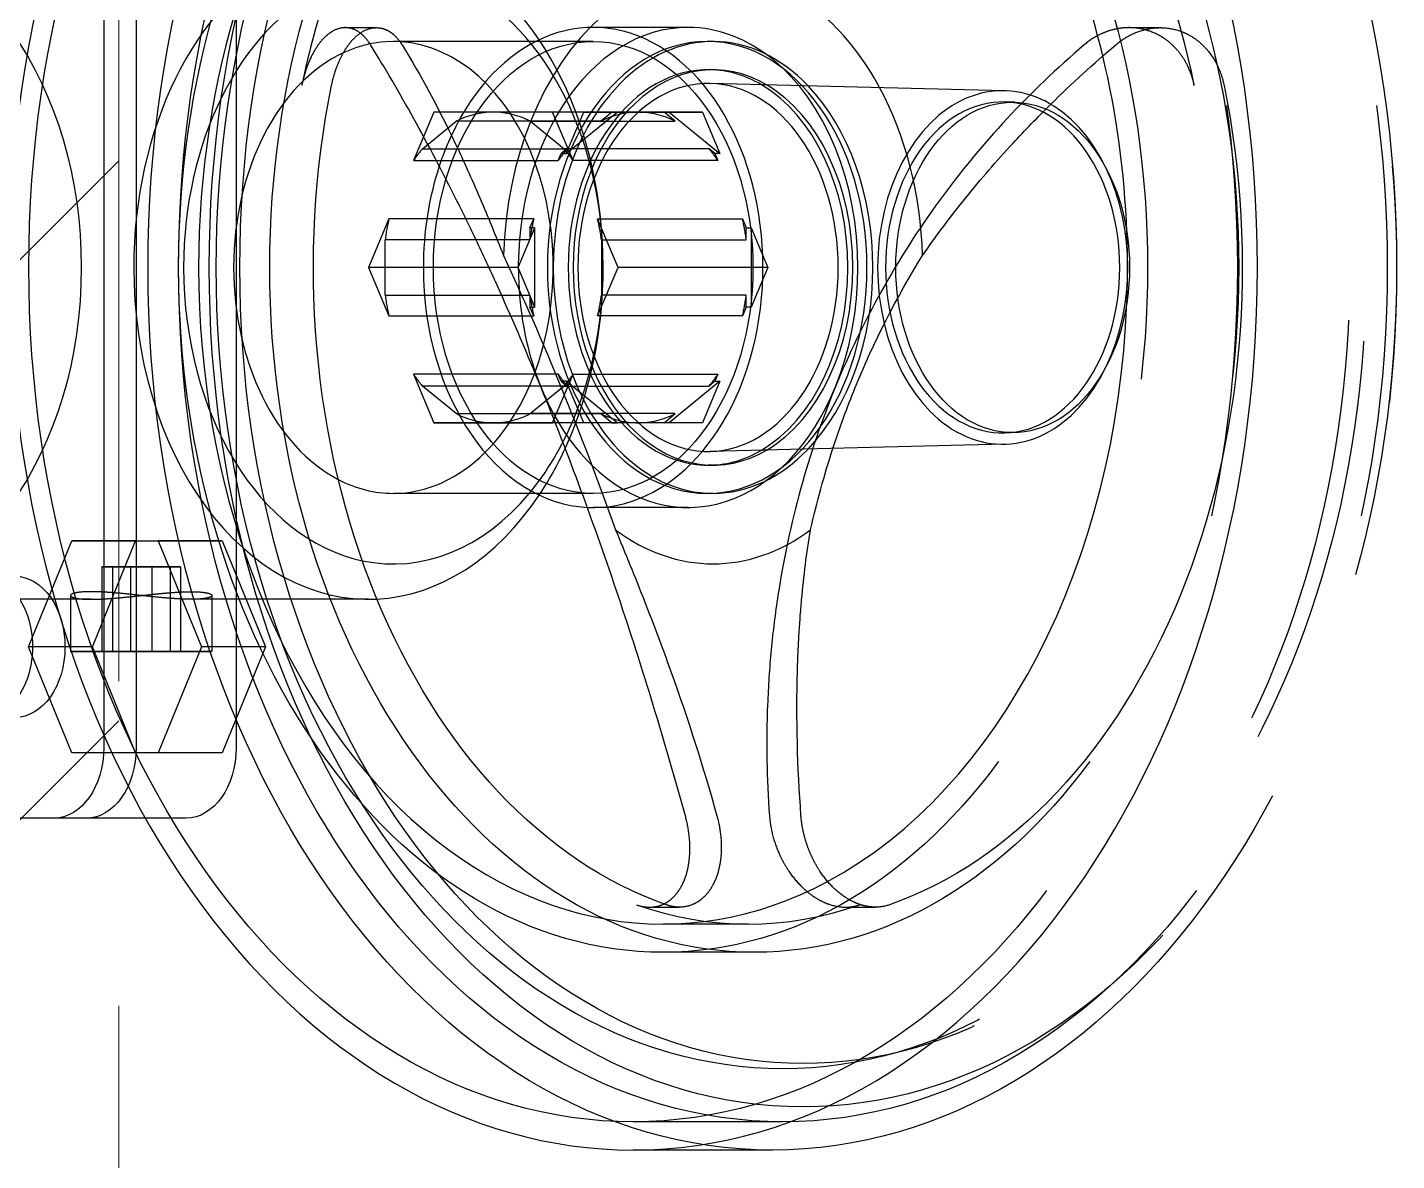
# Model space of a CAD drawing. Header units: millimetres. Extents: x -46397 to 283259, y -8690 to 23983.
# Drawn here: x 273533.7 to 273639.1, y 6212.2 to 6299.4 of the extents above; entities that cross this region are included whole.
import ezdxf

# ---------------------------------------------------------------- set-up
doc = ezdxf.new("R2010")
doc.units = ezdxf.units.MM
doc.linetypes.add('CENTER', pattern=[2, 1.25, -0.25, 0.25, -0.25])
doc.linetypes.add('PHANTOM', pattern=[63.50000000000001, 31.75, -6.35, 6.35, -6.35, 6.35, -6.35])
doc.layers.add('DUONGTAM', color=1, linetype='CENTER', lineweight=0)

# ---------------------------------------------------------------- blocks, each defined once
blk = doc.blocks.new('BO-3')
at = {"color": 251, "linetype": 'PHANTOM', "ltscale": 5, "extrusion": (0, 1, 0)}
for p, q in [((654.8417985232081, 4046.470771806617), (654.8421404896944, 3972.557728327894)), ((657.339730087202, 4046.470794920508), (657.3400720536883, 3972.557751441778)), ((665.0256733610295, 4046.470866040156), (665.0260153274867, 3972.557822561426)), ((699.8089387064392, 4027.993204393602), (692.5029205642641, 4027.993136789471)), ((673.4284408274398, 4027.971762145335), (675.8247862140415, 4027.971784319223)), ((733.7396102064813, 4027.971762145204), (736.1359582927544, 4027.971784319114)), ((677.6262514429109, 4026.906042610699), (677.1310440744564, 4026.906038028446)), ((677.6263484486553, 4026.906042611601), (677.6262514429109, 4026.906042610699)), ((692.5029306220822, 4026.90618026775), (677.6263484486553, 4026.906042611601)), ((701.7260625506751, 4026.906265611335), (701.2742937305884, 4026.906261431021)), ((701.7260826663405, 4024.732352567891), (701.3417855026491, 4024.732349011905)), ((724.1832655641483, 4023.119025602504), (701.516635884007, 4023.678431043878)), ((724.9408996125567, 4022.230497429835), (724.1725392844237, 4022.249460326155)), ((680.2538169707404, 4021.471326539748), (678.6775011247955, 4017.734829852689)), ((679.3572982898331, 4018.643846964198), (681.9566263061715, 4020.76619741962)), ((691.7827318814525, 4021.47143321922), (680.2538169707404, 4021.47132653974)), ((689.3803689404158, 4021.471326539748), (680.2538169707404, 4021.471326539748)), ((693.1012440532213, 4020.766300543113), (681.9566263061715, 4020.76619741962)), ((695.9617107026279, 4021.471429663241), (684.8170376374619, 4021.471326539486)), ((687.6775661296851, 4020.76619741962), (698.8221838767058, 4020.766300543113)), ((687.6775661296851, 4020.76619741962), (690.276913784619, 4018.643846964198)), ((700.9092838511569, 4021.47143321922), (689.3803689404158, 4021.47132653974)), ((690.9567193609546, 4017.734829852681), (689.3803689404158, 4021.471326539748)), ((690.4342062559444, 4018.274890124685), (691.7827318814525, 4021.47143321922)), ((690.4342062559444, 4018.274890124692), (694.3491412281, 4021.47143321922)), ((691.7827318814525, 4021.47143321922), (694.3491412281, 4021.47143321922)), ((693.9648440644087, 4021.471429663241), (693.1012440532213, 4020.766300543113)), ((694.3491412281, 4021.47143321922), (693.9648440644087, 4021.471429663241)), ((693.9648440644087, 4021.471429663241), (697.958577340818, 4021.471429663241)), ((697.958577340818, 4021.471429663241), (698.3428745045094, 4021.47143321922)), ((698.8221838767058, 4020.766300543113), (697.958577340818, 4021.471429663241)), ((698.3428745045094, 4021.47143321922), (700.9092838511569, 4021.47143321922)), ((698.3428745045094, 4021.47143321922), (702.2578390549461, 4018.274890124692)), ((700.9092838511569, 4021.47143321922), (702.2578390549461, 4018.274890124692)), ((679.3572982898331, 4018.643846964198), (690.5019160368538, 4018.643950087691)), ((690.5019160368538, 4018.643950087691), (690.0499090922531, 4018.274886568706)), ((701.4215315316396, 4018.643950087691), (690.276913784619, 4018.643846964198)), ((701.8735418912547, 4018.274886568706), (701.4215315316105, 4018.643950087691)), ((678.6775011247955, 4017.734829852689), (689.8221188718453, 4017.734932976182)), ((689.8221188718453, 4017.734932976189), (690.0499090922531, 4018.274886568706)), ((690.0499090922531, 4018.274886568706), (690.4342062559444, 4018.274890124685)), ((702.1013371079753, 4017.734932976182), (690.9567193609546, 4017.734829852689)), ((702.2578390549461, 4018.274890124692), (701.8735418912547, 4018.274886568714)), ((701.8735418912547, 4018.274886568706), (702.1013371079753, 4017.734932976196)), ((676.7860350271512, 4013.251301487599), (675.2097191812063, 4009.514804800539)), ((687.9306527741719, 4013.251404611092), (676.7860350271512, 4013.251301487591)), ((687.6414742456982, 4012.565936266339), (687.9306527741719, 4013.251404611085)), ((692.8482269456435, 4013.251301487591), (703.9928446926642, 4013.251404611092)), ((694.4245773661532, 4009.514804800539), (692.8482269456144, 4013.251301487599)), ((703.9928446926642, 4013.251404611077), (704.2820295639685, 4012.565936266339)), ((686.7386340919475, 4009.514911480019), (688.0257714093605, 4012.565939822318)), ((688.0257714093605, 4012.565939822325), (687.6414742456691, 4012.565936266339)), ((687.6414742456691, 4012.565936266339), (687.6414785422967, 4011.637258379455)), ((688.025799641182, 4006.46388313772), (688.0257714093605, 4012.565939822318)), ((704.2820295639685, 4012.565936266339), (704.6663267276599, 4012.565939822325)), ((704.282033860567, 4011.637258379455), (704.2820295639685, 4012.565936266339)), ((704.6663267276599, 4012.565939822325), (705.9534922768944, 4009.514911480019)), ((704.6663267276599, 4012.565939822325), (704.6663549594523, 4006.463883137712)), ((687.6414785422967, 4011.637258379462), (676.496860795276, 4011.637155255961)), ((676.4968804338132, 4007.392454345125), (676.496860795276, 4011.637155255969)), ((693.1374161135464, 4011.637155255961), (704.282033860567, 4011.637258379462)), ((693.1374161135464, 4011.637155255961), (693.1374357521127, 4007.392454345118)), ((686.7386340919475, 4009.514911480019), (675.2097191812354, 4009.514804800539)), ((675.2097191812063, 4009.514804800539), (676.786069601716, 4005.778308113495)), ((688.025799641182, 4006.46388313772), (686.7386340919184, 4009.514911480019)), ((692.8482615202374, 4005.778308113495), (694.4245773661532, 4009.514804800539)), ((705.9534922768944, 4009.514911480019), (694.4245773661532, 4009.514804800539)), ((705.9534922768944, 4009.514911480019), (704.6663549594523, 4006.463883137712)), ((676.4968804338132, 4007.392454345118), (687.641498180863, 4007.392557468611)), ((687.641498180863, 4007.392557468611), (687.6415024774906, 4006.463879581734)), ((704.2820534991333, 4007.392557468611), (693.1374357521127, 4007.392454345118)), ((704.2820577957609, 4006.463879581726), (704.2820534991333, 4007.392557468611)), ((687.6415024774906, 4006.463879581734), (688.025799641182, 4006.46388313772)), ((687.9306873487658, 4005.778411236974), (687.6415024774906, 4006.463879581734)), ((704.2820577957609, 4006.463879581726), (703.9928792672581, 4005.778411236974)), ((704.6663549594523, 4006.46388313772), (704.2820577957609, 4006.463879581734)), ((676.786069601716, 4005.778308113488), (687.9306873487658, 4005.778411236988)), ((703.9928792672581, 4005.778411236981), (692.8482615202374, 4005.77830811348)), ((689.8221949334547, 4001.294882871876), (678.6775771864341, 4001.294779748383)), ((678.6775771864341, 4001.294779748376), (680.2539276069729, 3997.558283061338)), ((689.3804795766482, 3997.558283061338), (690.956795422564, 4001.294779748376)), ((690.0499901502044, 4000.754929279374), (689.8221949334547, 4001.294882871891)), ((690.4342873138958, 4000.754932835345), (690.0499901502044, 4000.754929279366)), ((690.0499901502044, 4000.754929279374), (690.5020005098195, 4000.385865760381)), ((691.7828425176849, 3997.558389740811), (690.4342873138958, 4000.754932835345)), ((694.3492518643325, 3997.558389740811), (690.4342873138958, 4000.754932835345)), ((690.956795422564, 4001.29477974839), (702.1014131695847, 4001.294882871884)), ((702.2579201128683, 4000.754932835353), (698.3429851407127, 3997.558389740811)), ((702.2579201128683, 4000.754932835353), (700.9093944873603, 3997.558389740811)), ((701.4216160045762, 4000.385865760381), (701.8736229491769, 4000.754929279374)), ((702.1014131696138, 4001.294882871891), (701.8736229491769, 4000.754929279374)), ((701.8736229491769, 4000.754929279374), (702.2579201128683, 4000.754932835353)), ((690.5020005098195, 4000.385865760381), (679.3573827627697, 4000.385762636881)), ((681.9567304176744, 3998.263412181459), (679.3573827627697, 4000.385762636881)), ((690.2769982575555, 4000.385762636888), (687.6776702412171, 3998.263412181466)), ((690.2769982575555, 4000.385762636881), (701.4216160045762, 4000.385865760381)), ((691.7828425176849, 3997.558389740811), (680.2539276069729, 3997.558283061331)), ((680.2539276069729, 3997.558283061338), (689.3804795766482, 3997.558283061338)), ((681.9567304176744, 3998.263412181459), (693.1013481647242, 3998.26351530496)), ((695.9618766569183, 3997.558386185079), (684.8172035918105, 3997.558283061331)), ((698.8222879882378, 3998.26351530496), (687.6776702412171, 3998.263412181459)), ((700.9093944873603, 3997.558389740811), (689.3804795766482, 3997.558283061331)), ((691.1304715079023, 3997.558341479333), (691.1302870839136, 3997.558341477623)), ((694.3492518643325, 3997.558389740811), (691.7828425176849, 3997.558389740811)), ((693.1013481647242, 3998.26351530496), (693.9649547006411, 3997.558386184832)), ((693.9649547006411, 3997.558386184832), (694.3492518643325, 3997.558389740811)), ((697.9586879770213, 3997.558386184824), (693.9649547006411, 3997.558386184824)), ((697.9586879770213, 3997.558386184832), (698.8222879882087, 3998.26351530496)), ((698.3429851407127, 3997.558389740811), (697.9586879770213, 3997.558386184832)), ((700.9093944873603, 3997.558389740811), (698.3429851407127, 3997.558389740811)), ((724.9411349276488, 3996.799854720459), (724.1727749505662, 3996.780877604546)), ((724.1835173228465, 3995.911312526852), (701.5168979992159, 3995.351487607371)), ((701.7263642858015, 3994.297569959654), (701.3420671221102, 3994.297566403668)), ((692.5032524729031, 3992.123571572618), (677.1313659252482, 3992.123429333315)), ((701.7263844014669, 3992.12365691621), (701.2746155813802, 3992.123652735896)), ((693.604652216367, 3991.036625242294), (692.5032625307213, 3991.036615050903)), ((693.6047380857053, 3991.036625243087), (693.604652216367, 3991.036625242294)), ((699.8092806729255, 3991.036682655027), (693.6047380857053, 3991.036625243087)), ((649.0467081526585, 3980.307822561477), (652.3747814994422, 3988.459996474568)), ((657.2937851946626, 3988.460041991148), (652.3747814994422, 3988.459996474576)), ((652.3747814994131, 3988.459996474568), (659.0310036267329, 3988.459996474568)), ((653.9657118479081, 3980.307868078056), (657.2937851946626, 3988.460041991148)), ((657.2937851946626, 3988.460041991148), (663.9500073219824, 3988.460041991148)), ((663.9500073219824, 3988.460041991148), (659.0310036267329, 3988.459996474576)), ((659.0310036267329, 3988.459996474568), (662.359152407269, 3980.307822561477)), ((663.9500073219824, 3988.460041991148), (667.2781561025186, 3980.307868078056)), ((654.6934486735554, 3986.471058062834), (655.5055641374784, 3986.47107584275)), ((656.9121893826523, 3986.471058062834), (654.6934486735554, 3986.471058062834)), ((654.6934486735554, 3986.471058062834), (654.693478847068, 3979.949318932358)), ((655.5055641374784, 3986.471075842757), (658.5364203104691, 3986.471093622666)), ((655.5055641374784, 3986.471075842757), (655.505594310991, 3979.949336712281)), ((659.9430455556721, 3986.471075842757), (656.9121893826523, 3986.471058062842)), ((656.9121893826523, 3986.471058062834), (656.9122195561649, 3979.949318932358)), ((658.5364203104691, 3986.471093622658), (658.5364504839818, 3979.949354492182)), ((658.5364203104691, 3986.471093622658), (660.755161019566, 3986.471093622658)), ((660.755161019566, 3986.471093622658), (659.9430455556721, 3986.47107584275)), ((659.9430455556721, 3986.471075842757), (659.9430757291848, 3979.949336712281)), ((660.755161019566, 3986.471093622658), (660.7551911930786, 3979.949354492182)), ((653.8815082665533, 3983.971040283872), (635.050901934912, 3983.970866040301)), ((652.2895324591664, 3984.26178948201), (652.2895524112973, 3979.949311567678)), ((675.2099555406021, 3983.97123764049), (661.5674077610602, 3983.97111140312)), ((663.1590976767184, 3984.261845019548), (663.1591176288784, 3979.949361856863)), ((653.9657118479081, 3980.307868078056), (649.0467081526585, 3980.307822561477)), ((652.3748569331947, 3972.155648648379), (649.0467081526585, 3980.307822561477)), ((657.2938606284442, 3972.155694164965), (653.9657118479081, 3980.307868078056)), ((654.693478847068, 3979.949318932358), (655.505594310991, 3979.949336712274)), ((656.912219556194, 3979.949318932358), (654.6934788470971, 3979.949318932358)), ((655.505594310991, 3979.949336712274), (658.5364504839818, 3979.94935449219)), ((659.9430757291848, 3979.949336712274), (656.912219556194, 3979.949318932358)), ((660.7551911930786, 3979.94935449219), (658.5364504839818, 3979.94935449219)), ((662.359152407269, 3980.307822561477), (659.0310790605145, 3972.155648648379)), ((660.7551911930786, 3979.94935449219), (659.9430757291848, 3979.949336712274)), ((667.2781561025186, 3980.307868078056), (662.359152407269, 3980.307822561477)), ((667.2781561025186, 3980.307868078056), (663.950082755764, 3972.155694164958)), ((657.2938606284442, 3972.155694164965), (652.3748569331947, 3972.155648648386)), ((659.0310790605145, 3972.155648648379), (652.3748569331947, 3972.155648648379)), ((663.950082755764, 3972.155694164965), (657.2938606284442, 3972.155694164965)), ((663.950082755764, 3972.155694164965), (659.0310790605145, 3972.155648648386)), ((650.999193997297, 3967.122945719155), (598.7347797342227, 3967.122945719155)), ((653.4971255612909, 3967.122968833046), (601.2327112982166, 3967.122968833046)), ((661.1830688351183, 3967.123039952701), (608.918654572044, 3967.123039952701)), ((650.9992191419005, 3967.122945719271), (641.7760872133076, 3967.122860375686)), ((661.1830939796928, 3967.12303995281), (653.4971507058945, 3967.122968833155)), ((696.8399419100606, 3960.273977271852), (699.1376041084877, 3960.273998532608)), ((711.9343468139705, 3960.27397727135), (714.2321144953312, 3960.273998533081)), ((704.4214402003563, 3958.971507938742), (697.8837195286178, 3958.971447443841)), ((704.8993698229315, 3956.797599317495), (697.8837396443123, 3956.79753440039)), ((707.1069922669267, 3943.754141483299), (695.5780773562146, 3943.75403480382)), ((706.2907196169253, 3941.580220886524), (695.57809747188, 3941.580121760377))]:
    blk.add_line(p, q, dxfattribs=at)
at = {"color": 251, "linetype": 'PHANTOM', "ltscale": 5}
for centre, major_axis, ratio, start_param, end_param in [((695.5774688570236, 4009.514904368054), (-0.0006286148537314563, 67.93478260766828), 0.7071067811714504, 1.545626100413426e-15, 1.570789783786929), ((706.290091002069, 4009.515003494202), (0.0006286148552983904, -67.93478260767084), 0.707106781171449, -1.570802869802909, 4.712382437376677), ((695.5774688570236, 4009.514904368054), (0.0006286148563038956, -67.93478260767192), 0.7071067811714659, -5.329070518200751e-14, 3.14159265358974), ((695.5774688570236, 4009.514904368054), (0.0006084991799288422, -65.76086956422536), 0.7071067811714493, -1.570802869802909, 4.712382437376677), ((707.1063837677357, 4009.515011047533), (0.0006084991799288422, -65.76086956422536), 0.7071067811714493, -1.570802869802909, 4.712382437376677), ((708.6435724225012, 4009.515025271463), (0.0005978171597160731, -64.60645726415213), 0.7071067811714491, -1.570802869802909, 4.712382437376677), ((707.1063837677357, 4009.515011047533), (0.0005707182604582499, -61.67786304708815), 0.7071067811714489, -1.570802869802909, 4.712382437376677), ((708.6435724225012, 4009.515025271463), (0.0005670194641337552, -61.27813192063342), 0.7071067811714491, -1.570802869802909, 4.712382437376677), ((697.8832518391719, 4009.514925703948), (0.0004878051277115513, -52.71739130355257), 0.7071067811714492, -1.570802869802909, 4.712382437376677), ((704.8988820178201, 4009.514990621054), (0.0004878051277115513, -52.71739130355257), 0.7071067811714492, -1.570802869802909, 4.712382437376677), ((697.8832518391719, 4009.514925703956), (-0.0004676894486577154, 50.54347826010584), 0.7071067811714644, -0.1238477329692742, 1.570789783786973), ((704.4209725109977, 4009.514986198843), (0.000467689525052606, -50.54347826013867), 0.7071067811727412, -2.337260033279335, -1.851543243023027), ((704.4209725107648, 4009.514986198836), (-0.0004676893433259721, 50.54347826013663), 0.7071067811734508, -1.290062482080161, -0.938173061928363), ((675.20971918141, 4009.514715900976), (-0.0002363591781193719, 25.54347826048386), 0.7071067811712475, -2.060245354674338, 1.570789783787129), ((697.8832518398413, 4009.514925703977), (-0.000467689990269804, 50.54347826005079), 0.7071067811603009, -1.242929291182026, -1.056745617943627), ((677.1312049998669, 4009.514733680884), (-0.0002112145951036481, 22.82608695617764), 0.707106781171535, -2.106550859799407, 1.570789783786731), ((692.5030915475218, 4009.514875920187), (0.0001709832345084261, -18.47826086928509), 0.7071067811714247, -0.03459937701935356, 4.129680362891531), ((701.7262234760856, 4009.51496126378), (0.0002110804475847772, -22.81158959875256), 0.7071067811717408, -2.578136856220655, -1.610666434582089), ((699.8091096896969, 4009.514943524311), (-0.0001709832407112574, 18.47826086928682), 0.7071067811714961, -6.543007913251131e-06, 1.661778149248852), ((701.7262234760856, 4009.514961263772), (-0.0001609253985561665, 17.39130434756359), 0.7071067811715184, -0.6372841854163083, 3.141586110581961), ((699.8091096896969, 4009.514943524311), (-0.0001709832420644375, 18.47826086928623), 0.7071067811714112, -2.094401645401264, -6.543008106429937e-06), ((701.7262234758527, 4009.514961263707), (-0.0002110801748012036, 22.81158959885275), 0.7071067811764581, -0.9187853840559201, -0.5634688833778393), ((677.1312049998669, 4009.514733680884), (-0.0001609254027319373, 17.39130434756434), 0.7071067811711674, -1.921606238450096, 0.1470659226669393), ((677.1312049998669, 4009.514733680891), (-0.0001609253967780333, 17.39130434755853), 0.7071067811711832, 0.3189526560318799, 1.570789783787343), ((677.1312050002161, 4009.51473368092), (-0.0001609261088924008, 17.3913043475233), 0.7071067811771111, 0.1470659226378302, 0.3189526560031577), ((692.5030915474927, 4009.514875920195), (0.0001609254029563881, -17.39130434756374), 0.7071067811714492, -1.570802869802909, 4.712382437376677), ((701.2744546559989, 4009.514957083466), (-0.000160925401052948, 17.39130434756227), 0.7071067811714598, 2.069428819559674e-13, 3.141586110582275), ((701.2744546559989, 4009.514957083458), (0.0001609254023391678, -17.39130434756408), 0.7071067811715086, -7.283063041541027e-13, 3.141592653589065), ((701.7262234760856, 4009.514961263772), (-0.000140809728935487, 15.21739130411814), 0.7071067811714284, -0.3931291050656851, 1.570789783786824), ((697.8832518391137, 4009.514925703934), (-0.000467689429365592, 50.54347826017788), 0.7071067811718525, -1.51741165535448, -1.242929291174159), ((701.3419263123942, 4009.514957707794), (-0.0001408097233645544, 15.21739130411819), 0.707106781171403, -0.01785809203120348, 1.570789783787081), ((701.3419263124815, 4009.514957707837), (-0.0001408098766768618, 15.21739130407482), 0.7071067811697849, -0.3914263356644936, -0.01785809203801703), ((724.015458970156, 4009.515167510766), (-0.0001258985280978564, 13.60592941819576), 0.7071067811713728, -0.9805815234962107, 1.57078978378705), ((701.3419263123942, 4009.514957707786), (-0.0001310775663597719, 14.16562986969363), 0.7071067811716554, -0.01745595141572132, 1.570789783786179), ((701.3419263123942, 4009.514957707794), (0.0001310775652347274, -14.16562986968965), 0.7071067811715631, 0.01745595141507299, 3.124136702173868), ((701.3419263123942, 4009.514957707794), (0.0001408097274544495, -15.21739130411753), 0.7071067811719065, 0.3914263356585007, 2.750166317933107), ((701.7262234760565, 4009.514961263772), (-0.0001408097308530643, 15.21739130411807), 0.7071067811718599, -2.748463548523778, -0.3931291050659107), ((701.7262234760856, 4009.514961263772), (-0.0001609253976670999, 17.39130434756452), 0.7071067811712756, -2.504308468172627, -0.6372841854164568), ((701.7262234760274, 4009.514961263772), (-0.0002110804369048758, 22.81158959877274), 0.7071067811728641, -1.530939305023429, -0.9187853840650816), ((724.015458970156, 4009.515167510766), (-0.0001178510530542021, 12.73623174165032), 0.7071067811718167, -0.01745595141580747, 1.570789783785767), ((724.7840532975388, 4009.515174622731), (0.0001176754752392663, -12.71725884498736), 0.7071067811714491, -1.570802869802909, 4.712382437376677), ((724.015458970156, 4009.515167510774), (0.0001178510386987963, -12.73623174165021), 0.7071067811712617, 0.01745595141450612, 3.124136702174627), ((684.8171482736361, 4009.514804800539), (-0.0001106360947324243, 11.95652173895051), 0.7071067811697467, -6.543000933056931e-06, 0.3451409388535571), ((684.8171482736361, 4009.514804800539), (-0.0001106361046439019, 11.95652173895043), 0.7071067811729849, -0.3451540248560079, -6.543001517533842e-06), ((695.9617660206568, 4009.51490792404), (-0.0001106360947324243, 11.95652173895051), 0.7071067811697467, -6.543000933056931e-06, 0.3451409388535571), ((695.9617660206568, 4009.51490792404), (-0.0001106361046439019, 11.95652173895043), 0.7071067811729849, -0.3451540248560079, -6.543001517533842e-06), ((692.5030915486859, 4009.514875920217), (0.0001709844076920319, -18.47826086923298), 0.7071067812292519, -2.15346418001795, -2.006517652061371), ((692.5036827545555, 4009.51428110254), (0.0001192812960377765, -18.47934187923233), 0.7071046530675179, -2.153502962765334, -2.153462200834943), ((684.8171482726466, 4009.514804800889), (0.0001106350643302889, -11.95652173846529), 0.7071067811233387, -2.439549127190377, -2.32883400177782), ((695.9617660197837, 4009.514907924193), (0.0001106350643329535, -11.95652173872549), 0.7071067811233387, -2.439549127189863, -2.328834001780685), ((684.8171482731123, 4009.514804800889), (-0.0001106350634767495, 11.95652173846528), 0.7071067812194848, -0.8127717376919916, -0.7020566122794346), ((695.9617660201329, 4009.514907924346), (-0.0001106350634758613, 11.95652173851461), 0.707106781219485, -0.812771737689399, -0.7020566122791272), ((692.5030915475218, 4009.514875920202), (0.0001709832602854178, -18.47826086923901), 0.707106781173375, -2.006517652018377, -1.570802869803195), ((724.015458970156, 4009.515167510766), (-0.0001258985297125648, 13.60592941818705), 0.7071067811714453, -2.16101113009762, -0.9805815234958983), ((684.817148273607, 4009.514804800569), (0.0001106362142442308, -11.95652173885395), 0.7071067811697818, -1.888633938212176, -1.749254163545924), ((695.9617660207441, 4009.514907924018), (0.000110636214245563, -11.95652173899953), 0.7071067811697818, -1.888633938211211, -1.749254163547435), ((684.8171482737234, 4009.514804800569), (-0.0001106362138090233, 11.95652173885382), 0.707106781173036, -1.392351576059837, -1.252971801393585), ((695.9617660207441, 4009.514907924055), (-0.0001106362138101335, 11.95652173888733), 0.707106781173036, -1.392351576059722, -1.252971801395304), ((697.8832518391428, 4009.514925703963), (-0.0004676894563562239, 50.54347826056658), 0.7071067811659545, -1.624180998234516, -1.517411655355917), ((695.5774688570236, 4009.514904368054), (0.000628614867879115, -67.93478260766851), 0.7071067811714112, -1.570802869803066, -6.705747068735946e-14), ((675.20971918141, 4009.514715900976), (0.0002363591881084649, -25.5434782604822), 0.70710678117121, -1.57080286980305, 0.03637033671081036), ((677.1312049998669, 4009.514733680884), (0.0002112145920925858, -22.82608695617962), 0.7071067811716366, -1.570802869802931, -0.1489508395613153), ((697.8832518391719, 4009.514925703948), (0.0004676894514602896, -50.54347826010861), 0.7071067811714115, -1.570802869802897, 0.3621576397685988), ((677.1312049998669, 4009.514733680877), (0.0001609254063766455, -17.39130434755806), 0.7071067811714111, -1.570802869803362, -0.3522211058092575), ((692.5030915474927, 4009.514875920187), (0.0001709832473974803, -18.47826086928601), 0.7071067811714111, -1.570802869803266, -0.03459937701994664), ((701.3419263123942, 4009.514957707786), (0.0001408097279549659, -15.21739130411853), 0.7071067811714111, -1.570802869803046, 0.0178580920373026), ((701.7262234760565, 4009.51496126378), (0.0001408097369902484, -15.21739130411853), 0.7071067811710732, -1.570802869803226, 0.3931291050658179), ((701.3419263123942, 4009.514957707794), (0.0001310775533847946, -14.16562986969185), 0.7071067811714111, -1.570802869802577, 0.01745595141553746), ((724.015458970156, 4009.515167510766), (0.0001258985375987884, -13.60592941819556), 0.7071067811714113, -1.570802869803238, 0.9805815234921851), ((724.015458970156, 4009.515167510774), (0.0001178510256601101, -12.73623174164868), 0.7071067811718155, -1.570802869802223, 0.01745595141523459), ((684.8171482735779, 4009.514804800496), (0.0001106362138088013, -11.95652173876076), 0.7071067811730359, -1.392351576060133, -1.252971801393903), ((699.8058124342933, 4009.514517003303), (-13.00874947754751, -1.678561302076506), 9.78275499566146e-06, -6.259435663125146e-07, 2.727229290323941e-05), ((699.8091096895805, 4009.514943524311), (0.0001709832973186832, -18.47826086927252), 0.7071067811668382, -1.479786613192891, -1.047204094206729), ((695.9617660204531, 4009.514907923938), (0.0001106362138063588, -11.95652173854375), 0.707106781173036, -1.392351576061343, -1.252971801391137), ((684.8171482738398, 4009.514804800496), (-0.0001106362142464512, 11.95652173876078), 0.7071067811697819, -1.888633938211857, -1.749254163545627), ((695.9617660210351, 4009.514907923938), (-0.0001106362142402339, 11.95652173854379), 0.7071067811697818, -1.888633938214623, -1.749254163544417), ((697.8832518391719, 4009.514925703948), (0.0004676894632975604, -50.5434782601003), 0.7071067811716892, 0.3621576397684056, 1.517411655355085), ((677.1312049998669, 4009.514733680884), (0.0001609254036253876, -17.39130434756408), 0.7071067811716754, 1.203525222454884e-15, 1.219964980049427), ((677.1847284599789, 4009.510193875572), (11.49496685489158, -5.972373044509763), 6.801360104109346e-06, 1.563463447064456e-06, 2.301470703711214e-05), ((684.8171482741018, 4009.514804799921), (0.0001106350634740849, -11.95652173809477), 0.7071067812194848, -0.812771737692195, -0.7020566122781426), ((695.9617660215008, 4009.514907924004), (0.0001106350634767494, -11.95652173888504), 0.7071067812194847, -0.8127717376889834, -0.702056612280422), ((684.8171482749167, 4009.514804799921), (-0.0001106350643285126, 11.95652173809486), 0.7071067811233388, -2.439549127191678, -2.328834001777625), ((695.961766021559, 4009.514907924004), (-0.0001106350643311771, 11.95652173888507), 0.7071067811233387, -2.439549127189391, -2.328834001780829), ((699.809109689726, 4009.514943524297), (0.0001709831717278121, -18.47826086926453), 0.7071067811735485, -1.047204094202471, -0.6039987458591842), ((699.8091096896969, 4009.514943524311), (0.0001709832364005237, -18.4782608692842), 0.7071067811714338, -0.6039528089382262, 1.047191008188871), ((684.8171482737525, 4009.514804800539), (0.0001106361046439019, -11.95652173895043), 0.7071067811729849, -0.3451540248560079, -6.543001517533842e-06), ((684.8171482737525, 4009.514804800539), (0.0001106360947324243, -11.95652173895051), 0.7071067811697467, -6.543000933056931e-06, 0.3451409388535571), ((677.1312049998087, 4009.514733680884), (-0.0002112146761357181, 22.82608695617805), 0.7071067811731172, -2.437045235139413, -2.106560656498363), ((675.2097191813518, 4009.514715900968), (-0.0002363592708327644, 25.54347826047626), 0.707106781174493, -2.326688912219816, -2.060256233102931), ((677.1184265697375, 4009.525507261136), (13.89174182727215, -11.66332646634545), 2.745072184792134e-06, 8.518940874505069e-07, 1.063954116633489e-05), ((675.0080252104963, 4009.535232700935), (16.14306050264962, -12.02961713202542), 3.127414381988662e-06, 8.998573780102425e-07, 1.175922376780322e-05), ((695.9617660207732, 4009.51490792404), (0.0001106361046439019, -11.95652173895043), 0.7071067811729849, -0.3451540248560079, -6.543001517533842e-06), ((695.9617660207732, 4009.51490792404), (0.0001106360947324243, -11.95652173895051), 0.7071067811697467, -6.543000933056931e-06, 0.3451409388535571), ((701.3419263124233, 4009.514957707765), (0.0001408096742931964, -15.21739130408899), 0.7071067811707759, 0.01785809203947121, 0.3914263356614781), ((701.7262234761147, 4009.514961263758), (0.0001609253315998641, -17.39130434754288), 0.7071067811708882, -6.543005630632592e-06, 0.6372841854201351), ((699.7990985678334, 4009.514267221912), (0.01610104948734481, -18.47743734419703), 0.7068090257452164, -0.6046082388786704, -0.6045622999251584), ((677.131204999896, 4009.514733680862), (0.0001609253425196577, -17.39130434754193), 0.707106781171718, -0.35222110580718, 2.59059440566034e-12), ((677.1312049998669, 4009.514733680899), (0.0002112146266766146, -22.82608695619185), 0.7071067811716105, -0.1489508395620556, 0.7045474184515992), ((675.2097191813809, 4009.51471590099), (0.0002363592414218463, -25.54347826049473), 0.707106781171917, 0.0363703367093864, 0.8149037413705881), ((701.2745351186895, 4009.57097971188), (-1.279893962728552e-12, -17.44732697635119), 1.152937380029167e-06, 6.571413783657553e-08, 6.587713063933292e-06), ((701.7262234760856, 4009.51496126378), (0.0002110804303772085, -22.81158959876027), 0.7071067811715821, -0.4837417538266386, 0.4837286678114744), ((648.0169870061509, 3980.307751441822), (5.028918842387127e-05, -5.434782608613668), 0.7071067811714491, 1.570789783786884, 7.85397509096647), ((704.4209725109395, 4009.514986198872), (0.000467689429246576, -50.54347826012257), 0.7071067811713883, -0.2428649308848492, 0.2428518448694713)]:
    blk.add_ellipse(centre, major_axis=major_axis, ratio=ratio, start_param=start_param, end_param=end_param, dxfattribs=at)
at = {"color": 251, "linetype": 'PHANTOM', "ltscale": 5, "extrusion": (0, 0, -1)}
for centre, major_axis, ratio, start_param, end_param in [((635.0506655757199, 4009.514344300787), (-0.0002363591791790245, 25.54347826048617), 0.7071067811713054, -4.298783551348606e-13, 1.570802869802016), ((706.7131845917611, 4009.515007409176), (0.0004676894591995051, -50.54347826010626), 0.7071067811713141, 0.2428649308853118, 1.851543243021925), ((706.7131845917611, 4009.515007409176), (0.0004676894558368616, -50.54347826010763), 0.707106781171547, -1.851530171507886, -0.2428518448691765), ((635.0506655757199, 4009.514344300795), (0.000236359199139082, -25.54347826048402), 0.7071067811716124, -1.570789783786509, -1.665334536937735e-14), ((645.5190554421861, 3980.307728327938), (5.028919294791656e-05, -5.434782608613876), 0.7071067811711972, -2.359016378233317, 0.7882331371481865), ((657.724335020117, 3979.949336712274), (-5.43478260882549, -2.514459225006276e-05), 4.626605544343317e-06, 0.1194315292485045, 0.7853981634747955), ((657.7243350200879, 3979.949336712274), (5.434782608788778, 2.514459456396192e-05), 4.626605399591163e-06, -2.356194490181695, 3.022157961635316), ((650.9991688526934, 3972.557728327887), (5.028919555676042e-05, -5.434782608616099), 0.7071067811723579, -1.570789783785622, -0.002909947531795076), ((653.4971004166873, 3972.557751441771), (5.028919765977153e-05, -5.434782608614279), 0.7071067811723581, -1.570789783785683, 6.543009213544337e-06), ((661.1830436905148, 3972.557822561426), (5.028919765977153e-05, -5.434782608614279), 0.7071067811723581, -1.570789783785683, 6.543009213544337e-06)]:
    blk.add_ellipse(centre, major_axis=major_axis, ratio=ratio, start_param=start_param, end_param=end_param, dxfattribs=at)
at = {"color": 251, "linetype": 'PHANTOM', "ltscale": 5, "extrusion": (0, 0, -0.9999999999999998)}
blk.add_ellipse((657.72433502067, 3979.949336712332), major_axis=(-5.434782609380801, -2.514465475341124e-05), ratio=4.626605895771309e-06, start_param=-0.1194346918553491, end_param=0.1194315292502512, dxfattribs=at)
at = {"color": 251, "linetype": 'PHANTOM', "ltscale": 5, "extrusion": (0, 0, -0.9999999999999997)}
blk.add_ellipse((650.9991698019148, 3972.557729160642), major_axis=(4.838879060455741e-05, -5.434783441381643), ratio=0.707106781172541, start_param=-0.002910194601137839, end_param=6.295492381009574e-06, dxfattribs=at)
at = {"color": 251, "linetype": 'PHANTOM', "ltscale": 5}
for points, knots in [([(674.585768112127, 4027.551730541953), (674.4037235995056, 4027.6911425787), (674.2121312277159, 4027.797758670593), (673.8919498771138, 4027.912869230317), (673.7644315649814, 4027.943421792068), (673.505508953589, 4027.975010446407), (673.3732747344184, 4027.975928140109), (672.9767701858655, 4027.932814408316), (672.71504799166, 4027.844707848741), (672.3263361460413, 4027.62338761301), (672.1965195895173, 4027.533780898495), (671.9438596877735, 4027.327311757621), (671.8208900827449, 4027.210655848223), (671.5815714875644, 4026.95085414789), (671.4652220589342, 4026.807710228906), (671.2393459198065, 4026.494076313003), (671.1293146860553, 4026.322475268982), (670.8188507003069, 4025.779738174413), (670.6349075906328, 4025.377920416908), (670.3946038799186, 4024.713273378122), (670.3209530458262, 4024.482154587542), (670.1894702139252, 4024.009954251382), (670.1311662073131, 4023.767621141913), (670.0804579326068, 4023.518921774619)], [0.001724468971801297, 0.001724468971801297, 0.001724468971801297, 0.001724468971801297, 0.002814450689133469, 0.002814450689133469, 0.003517998777399821, 0.003517998777399821, 0.004221546865666173, 0.004221546865666173, 0.005628643042198916, 0.005628643042198916, 0.006332191130465278, 0.006332191130465278, 0.007035739218731638, 0.007035739218731638, 0.007739287306997998, 0.007739287306997998, 0.008442835395264359, 0.008442835395264359, 0.009849931571797095, 0.009849931571797095, 0.01055347966006346, 0.01055347966006346, 0.01125702774832983, 0.01125702774832983, 0.01125702774832983, 0.01125702774832983]), ([(672.3726700134866, 4023.518942984938), (672.4737498674076, 4024.014690401589), (672.6059376826161, 4024.482007111528), (672.8490396119596, 4025.141877586062), (672.9383536183159, 4025.356336237997), (673.1284869858937, 4025.76187385216), (673.2292058476596, 4025.953195137412), (673.4415253976476, 4026.313622106751), (673.5531270314241, 4026.482726478858), (673.7872781593469, 4026.798366591651), (673.9098434364423, 4026.944587644732), (674.2836905222794, 4027.337587599515), (674.5442397985316, 4027.543973851582), (675.0871350560628, 4027.844362849955), (675.3587631025002, 4027.932415455176), (675.7654094643076, 4027.975820129523), (675.9016696697217, 4027.975219285294), (676.1695795374108, 4027.943571055857), (676.3007307550288, 4027.912807082404), (676.5575296230381, 4027.822382220937), (676.6831769717683, 4027.762719048256), (676.9288597002742, 4027.614198478183), (677.0495244799822, 4027.524670512958), (677.3953564857948, 4027.217019410575), (677.6062099968258, 4026.960186581044), (677.79706181027, 4026.650367765647)], [2.051666809341216e-07, 2.051666809341216e-07, 2.051666809341216e-07, 2.051666809341216e-07, 0.001403826877053449, 0.001403826877053449, 0.002105637732239709, 0.002105637732239709, 0.002807448587425969, 0.002807448587425969, 0.003509259442612228, 0.003509259442612228, 0.004211070297798492, 0.004211070297798492, 0.005614692008171047, 0.005614692008171047, 0.007018313718543603, 0.007018313718543603, 0.007720124573729901, 0.007720124573729901, 0.0084219354289162, 0.0084219354289162, 0.009123746284102495, 0.009123746284102495, 0.009825557139288793, 0.009825557139288793, 0.01122917884966141, 0.01122917884966141, 0.01122917884966141, 0.01122917884966141]), ([(734.9391493960866, 4027.819679540724), (734.6495187841065, 4027.894710580895), (734.3555517907371, 4027.941625670701), (733.8382752032194, 4027.975764671184), (733.6154258906608, 4027.97519553189), (733.1730732408178, 4027.943775145792), (732.9538680407859, 4027.913192181895), (732.5192895528162, 4027.823127744781), (732.3039164611255, 4027.763644758994), (731.8770598183619, 4027.615348351774), (731.6644959973346, 4027.525880304162), (731.0466226691788, 4027.218342399483), (730.6575309490145, 4026.961222698057), (730.2919780711818, 4026.650345325284)], [0.00608039790381114, 0.00608039790381114, 0.00608039790381114, 0.00608039790381114, 0.007038072936491614, 0.007038072936491614, 0.007741859715026335, 0.007741859715026335, 0.008445646493561056, 0.008445646493561056, 0.009149433272095777, 0.009149433272095777, 0.0098532200506305, 0.0098532200506305, 0.01126079360769996, 0.01126079360769996, 0.01126079360769996, 0.01126079360769996]), ([(732.7171209561056, 4026.650367765647), (733.0824570296681, 4026.960292451313), (733.4689561587584, 4027.216224813561), (734.2823248284112, 4027.624615104902), (734.7127935060125, 4027.776407717345), (735.357299103518, 4027.912407233442), (735.5731571447104, 4027.943135032536), (736.0069949732278, 4027.974993092666), (736.226348433207, 4027.976004294516), (736.8773695377458, 4027.932940551091), (737.2982158216473, 4027.84457836708), (737.9101957205858, 4027.622427583006), (738.1123041269311, 4027.532460642509), (738.5008231842658, 4027.325335731282), (738.6876040225616, 4027.208324033203), (739.0465146347706, 4026.947791994407), (739.2186450601439, 4026.804273306963), (739.5478910233942, 4026.489914889276), (739.7054946330027, 4026.318156193451), (740.1421545060584, 4025.775448252552), (740.3902289912512, 4025.373791788716), (740.6961632761231, 4024.709692379383), (740.7861370592436, 4024.479389382625), (740.9393005682505, 4024.008540063751), (741.0030081142322, 4023.766911032737), (741.0535694450955, 4023.518943689236)], [2.585160842542756e-07, 2.585160842542756e-07, 2.585160842542756e-07, 2.585160842542756e-07, 0.001403454014850613, 0.001403454014850613, 0.002806649513616971, 0.002806649513616971, 0.003508247263000142, 0.003508247263000142, 0.004209845012383313, 0.004209845012383313, 0.005613040511149652, 0.005613040511149652, 0.006314638260532811, 0.006314638260532811, 0.00701623600991597, 0.00701623600991597, 0.007717833759299129, 0.007717833759299129, 0.008419431508682289, 0.008419431508682289, 0.009822627007448594, 0.009822627007448594, 0.01052422475683175, 0.01052422475683175, 0.01122582250621491, 0.01122582250621491, 0.01122582250621491, 0.01122582250621491]), ([(675.3719189253461, 4026.650345325284), (675.1794312178972, 4026.961348047949), (674.9691912041162, 4027.217633359443), (674.6908863982535, 4027.467834735533), (674.6387313373561, 4027.511170620677), (674.585768112127, 4027.551730541953)], [2.583360680618871e-07, 2.583360680618871e-07, 2.583360680618871e-07, 2.583360680618871e-07, 0.001407354512600766, 0.001407354512600766, 0.001724468971801297, 0.001724468971801297, 0.001724468971801297, 0.001724468971801297]), ([(738.7613573642448, 4023.51892247891), (738.6599806150189, 4024.016103284277), (738.505121537426, 4024.484552770209), (738.195651225542, 4025.145756544847), (738.0784814398212, 4025.360589027474), (737.8229961497127, 4025.766282265762), (737.6847460449208, 4025.957609898771), (737.3878908464103, 4026.317943650571), (737.2292843945324, 4026.486948298221), (736.8914260386373, 4026.802309264673), (736.7125289837131, 4026.947997205538), (736.1595661623578, 4027.339749481307), (735.764112633391, 4027.545837401874), (735.2103188935143, 4027.742978017308), (735.0752126539883, 4027.784431306081), (734.9391493960866, 4027.819679540724)], [2.051511442940995e-07, 2.051511442940995e-07, 2.051511442940995e-07, 2.051511442940995e-07, 0.001407778708213763, 0.001407778708213763, 0.002111565486748495, 0.002111565486748495, 0.002815352265283227, 0.002815352265283227, 0.003519139043817959, 0.003519139043817959, 0.004222925822352691, 0.004222925822352691, 0.005630499379422152, 0.005630499379422152, 0.00608039790381114, 0.00608039790381114, 0.00608039790381114, 0.00608039790381114]), ([(688.4935748190619, 4000.275813089476), (687.4541031249391, 4002.821959487064), (686.3932019076892, 4005.295929074553), (684.7698818935896, 4008.897682656254), (684.2225176401262, 4010.081905426323), (683.1260367813229, 4012.395008726704), (682.5760836818954, 4013.525845115877), (680.9215885312587, 4016.842461425422), (679.8123818628083, 4018.952516691239), (677.5848501448636, 4022.972999215195), (676.4747316187713, 4024.86852894464), (675.3719189253461, 4026.650345325284)], [0.03241647060452169, 0.03241647060452169, 0.03241647060452169, 0.03241647060452169, 0.04048043844099137, 0.04048043844099137, 0.0445124223592262, 0.0445124223592262, 0.04854440627746104, 0.04854440627746104, 0.0566083741139307, 0.0566083741139307, 0.06467234195040036, 0.06467234195040036, 0.06467234195040036, 0.06467234195040036]), ([(677.79706181027, 4026.650367765647), (679.2491704330314, 4024.29309085428), (680.6037025609694, 4021.766323749394), (682.5312069431529, 4017.716843854276), (683.1566225813876, 4016.323585330287), (684.3893368413555, 4013.445174373544), (684.9964124673279, 4011.960107242983), (685.6088041818875, 4010.424071720354)], [2.602425076158402e-07, 2.602425076158402e-07, 2.602425076158402e-07, 2.602425076158402e-07, 0.01074435377238684, 0.01074435377238684, 0.01611640053732646, 0.01611640053732646, 0.02148844730226608, 0.02148844730226608, 0.02148844730226608, 0.02148844730226608]), ([(730.2919780711818, 4026.650345325284), (728.1859857905365, 4024.859344933935), (726.2052385317511, 4022.965376178505), (722.4909511394799, 4018.971908327167), (720.7574002672045, 4016.872423086777), (717.5415975078649, 4012.462836249801), (716.0592968740675, 4010.152776891508), (713.3582783586462, 4005.310668845592), (712.1647620741278, 4002.82338973122), (711.1247300519317, 4000.275813089476)], [2.58522515676251e-07, 2.58522515676251e-07, 2.58522515676251e-07, 2.58522515676251e-07, 0.008109401784092722, 0.008109401784092722, 0.01621854504566977, 0.01621854504566977, 0.02432768830724681, 0.02432768830724681, 0.03243683156882386, 0.03243683156882386, 0.03243683156882386, 0.03243683156882386]), ([(717.8436343580834, 4010.424071720354), (718.9027896956832, 4011.960107242983), (720.0203420459584, 4013.445174373544), (722.3457644313457, 4016.323585330287), (723.5538446491992, 4017.716843854276), (725.7496783738898, 4020.094718087432), (726.7210787957592, 4021.097694744309), (727.7135171692062, 4022.075787990139)], [1.232249327257819e-06, 1.232249327257819e-06, 1.232249327257819e-06, 1.232249327257819e-06, 0.005373279014266883, 0.005373279014266883, 0.01074532577920651, 0.01074532577920651, 0.01483675475374367, 0.01483675475374367, 0.01483675475374367, 0.01483675475374367]), ([(710.9514512816677, 3995.584504183684), (711.4694739630504, 3997.173970771135), (713.353870702209, 4002.313172219972), (715.8280290897237, 4007.176991557182), (717.8436343580834, 4010.424071720354)], [0.006309487299534567, 0.006309487299534567, 0.006309487299534567, 0.006309487299534567, 0.01121163039398826, 0.02242095294759181, 0.02242095294759181, 0.02242095294759181, 0.02242095294759181]), ([(699.5954388381506, 3967.315754194413), (698.8040203151759, 3970.177958593598), (697.9809331345023, 3973.01499636759), (696.2675773119845, 3978.63787013273), (695.3773216127593, 3981.423711618412), (693.5250858008512, 3986.942224926916), (692.5631223782548, 3989.674907950011), (690.5617734000261, 3995.083791793779), (689.5382153430546, 3997.717005839662), (688.4935748190619, 4000.275813089476)], [2.0517406381887e-07, 2.0517406381887e-07, 2.0517406381887e-07, 2.0517406381887e-07, 0.008104271531678284, 0.008104271531678284, 0.01620833788929275, 0.01620833788929275, 0.02431240424690722, 0.02431240424690722, 0.03241647060452169, 0.03241647060452169, 0.03241647060452169, 0.03241647060452169]), ([(711.1247300519317, 4000.275813089476), (710.0862481311196, 3997.732033448261), (709.2001263593847, 3995.126870051947), (707.7312448482553, 3989.794586846274), (707.1484713963, 3987.067470479738), (706.5079730527068, 3982.88346457986), (706.3348223525682, 3981.481335692017), (706.068753378524, 3978.671115280125), (705.9756219786359, 3977.26163785785), (705.8142081798869, 3973.020507254649), (705.8636261850479, 3970.17617361357), (706.0690071938443, 3967.315754194413)], [0.03243683156882386, 0.03243683156882386, 0.03243683156882386, 0.03243683156882386, 0.04053388866947725, 0.04053388866947725, 0.04863094577013063, 0.04863094577013063, 0.05267947432045733, 0.05267947432045733, 0.05672800287078403, 0.05672800287078403, 0.06482505997143742, 0.06482505997143742, 0.06482505997143742, 0.06482505997143742]), ([(694.2243235475908, 3989.320684566668), (694.9693635877047, 3987.531689773441), (695.7104290054122, 3985.714612921325), (697.1374000747746, 3982.076143236543), (697.8251822552411, 3980.251005184731), (699.7941913988325, 3974.751662266866), (700.9803358956124, 3971.05323695995), (702.0205817230744, 3967.315776634769)], [0.04402766584718107, 0.04402766584718107, 0.04402766584718107, 0.04402766584718107, 0.04943433135595236, 0.04943433135595236, 0.05484099686472366, 0.05484099686472366, 0.06565432788226624, 0.06565432788226624, 0.06565432788226624, 0.06565432788226624]), ([(708.4941500787681, 3967.315776634769), (708.2188905733929, 3971.054498182089), (708.1186065606598, 3974.758766573275), (708.2487079980783, 3979.354642870294), (708.287725591741, 3980.272137362092), (708.3938598954701, 3982.104220405639), (708.4611107769888, 3983.020018603496), (708.7077357856615, 3985.747984460602), (708.9315417020116, 3987.544454675601), (709.2283102664514, 3989.320684566668)], [-0.044215422039747, -0.044215422039747, -0.044215422039747, -0.044215422039747, -0.03340232872398638, -0.03340232872398638, -0.03069905539504622, -0.03069905539504622, -0.02799578206610607, -0.02799578206610607, -0.02258923540822575, -0.02258923540822575, -0.02258923540822575, -0.02258923540822575]), ([(653.8813420701481, 3984.555939966205), (654.13600953485, 3984.555942322699), (654.4113342112687, 3984.548152255531), (655.0015142394695, 3984.51856843205), (655.3202087924583, 3984.496417667589), (655.97834214865, 3984.441687944174), (656.316846849164, 3984.409336253379), (657.0128557811549, 3984.338468411723), (657.3715833675524, 3984.29979470035), (658.0783334568259, 3984.22374640765), (658.4301350856549, 3984.185976700548), (659.1309356311685, 3984.115220938034), (659.4723911666952, 3984.083059586785), (659.9629071233794, 3984.042928892737), (660.1232689754688, 3984.030851366766), (660.4376014858717, 3984.009683090208), (660.5924292859563, 3984.000555703653), (661.0389869907231, 3983.97862367838), (661.3134012343653, 3983.971156978532), (661.8165642879612, 3983.97106624243), (662.0469118586916, 3983.978693269932), (662.4419809557439, 3984.007744632789), (662.6091252046463, 3984.029030597489), (662.8138961440418, 3984.069435778601), (662.8744935204741, 3984.084373392263), (662.9775896772335, 3984.116036457828), (663.0204906088475, 3984.132824476412), (663.1237957591366, 3984.185308792603), (663.1590438175481, 3984.223348109885), (663.1591514124302, 3984.300154566725), (663.1244012258248, 3984.338073344112), (662.9871798929526, 3984.408744986056), (662.8828702344908, 3984.441790537767), (662.6113603709382, 3984.496417035221), (662.4448405902658, 3984.518198277965), (662.0497632481856, 3984.548052360788), (661.8199501283234, 3984.555910294865), (661.3177905716002, 3984.555969465491), (661.0433389669633, 3984.548411361855), (660.4460998356226, 3984.518533554528), (660.1313247752842, 3984.496595895256), (659.6404734283278, 3984.455830986382), (659.473467703705, 3984.440918210679), (659.1325270836824, 3984.408838149804), (658.9579907246516, 3984.391603540611), (658.4348101903452, 3984.338326189722), (658.0833758148365, 3984.300429641717), (657.3748285748588, 3984.22417965854), (657.0158127417963, 3984.185652270764), (656.3217783806322, 3984.115568477082), (655.983052850439, 3984.083583090996), (655.3223765522416, 3984.029467634446), (655.0056222422863, 3984.007868837911), (654.4155765903124, 3983.978801329529), (654.1377338782477, 3983.971090811396), (653.6300195300137, 3983.970990256053), (653.4047354698414, 3983.97849283856), (653.0096417114255, 3984.007365370828), (652.8387909226003, 3984.029098263727), (652.5669790009852, 3984.082747695287), (652.4641568024526, 3984.114628692176), (652.359730868804, 3984.167441687543), (652.3332874554326, 3984.185956984435), (652.2983587039344, 3984.223393826946), (652.2896557022759, 3984.24238717258), (652.2892898622667, 3984.299383106347), (652.323297533032, 3984.337515646072), (652.4620285576093, 3984.409042655589), (652.564654521324, 3984.441422767039), (652.8344428722048, 3984.495938108263), (653.0038286889612, 3984.518208690952), (653.4004790546605, 3984.548139098526), (653.6266746054753, 3984.555937609712), (653.8813420701481, 3984.555939966205)], [0, 0, 0, 0, 0.000979690561318095, 0.000979690561318095, 0.00195938112263619, 0.00195938112263619, 0.002939071683954284, 0.002939071683954284, 0.00391876224527238, 0.00391876224527238, 0.004898452806590474, 0.004898452806590474, 0.005878143367908569, 0.005878143367908569, 0.006367988648567617, 0.006367988648567617, 0.006857833929226663, 0.006857833929226663, 0.007837524490544766, 0.007837524490544766, 0.008817215051862868, 0.008817215051862868, 0.00979690561318097, 0.00979690561318097, 0.01028675089384003, 0.01028675089384003, 0.01077659617449908, 0.01077659617449908, 0.0117562867358172, 0.0117562867358172, 0.01273597729713532, 0.01273597729713532, 0.01371566785845343, 0.01371566785845343, 0.01469535841977155, 0.01469535841977155, 0.01567504898108966, 0.01567504898108966, 0.01665473954240778, 0.01665473954240778, 0.0176344301037259, 0.0176344301037259, 0.01812427538438497, 0.01812427538438497, 0.01861412066504405, 0.01861412066504405, 0.0195938112263622, 0.0195938112263622, 0.02057350178768035, 0.02057350178768035, 0.02155319234899851, 0.02155319234899851, 0.02253288291031666, 0.02253288291031666, 0.02351257347163482, 0.02351257347163482, 0.02449226403295297, 0.02449226403295297, 0.02547195459427112, 0.02547195459427112, 0.02645164515558928, 0.02645164515558928, 0.02694149043624836, 0.02694149043624836, 0.02743133571690743, 0.02743133571690743, 0.02841102627822556, 0.02841102627822556, 0.02939071683954369, 0.02939071683954369, 0.03037040740086181, 0.03037040740086181, 0.03135009796217994, 0.03135009796217994, 0.03135009796217994, 0.03135009796217994]), ([(697.9351135829347, 3960.519842606187), (698.04868790615, 3960.574207487891), (698.15897824493, 3960.637424242606), (698.4051812124089, 3960.80352198752), (698.5382711781713, 3960.912569657823), (698.9101867631252, 3961.275975475455), (699.1262518643052, 3961.569189334612), (699.4915259429836, 3962.253951196461), (699.6345414874377, 3962.63337793446), (699.7923719596583, 3963.255583977469), (699.8356049726135, 3963.473408343398), (699.9010574448621, 3963.919449913654), (699.923398941115, 3964.147255013795), (699.9479068690271, 3964.612162231413), (699.9500722378725, 3964.849264833556), (699.933926923346, 3965.332906169573), (699.9153876295313, 3965.5807949021), (699.8295837503683, 3966.32276719117), (699.7328956110287, 3966.818634947715), (699.5954388381506, 3967.315754194413)], [0.00297841160910014, 0.00297841160910014, 0.00297841160910014, 0.00297841160910014, 0.003519136605727682, 0.003519136605727682, 0.004222923310669273, 0.004222923310669273, 0.005630496720552454, 0.005630496720552454, 0.007038070130435636, 0.007038070130435636, 0.007741856835377243, 0.007741856835377243, 0.008445643540318853, 0.008445643540318853, 0.009149430245260461, 0.009149430245260461, 0.00985321695020207, 0.00985321695020207, 0.01126079036008527, 0.01126079036008527, 0.01126079036008527, 0.01126079036008527]), ([(702.0205817230744, 3967.315776634769), (702.1585207381286, 3966.820180706924), (702.2541264534811, 3966.32673353572), (702.3639062785369, 3965.343864142935), (702.3768364335992, 3964.851151811516), (702.332336279942, 3964.152580588652), (702.3070666757412, 3963.924972789395), (702.2354519009532, 3963.480414494272), (702.1887270178704, 3963.262151552775), (702.0181302961428, 3962.63436655694), (701.8659049437847, 3962.254818116748), (701.5804349099053, 3961.744205230247), (701.4747951723984, 3961.582897269884), (701.2484715542814, 3961.288005944723), (701.1278069653199, 3961.153989995339), (700.8718091712508, 3960.912452554348), (700.7364765307866, 3960.804929339556), (700.4508067489951, 3960.617212451569), (700.2997417215956, 3960.536944985197), (699.836405019043, 3960.344811357845), (699.5106293403369, 3960.277923035512), (698.9963019576971, 3960.27228397426), (698.8216948028712, 3960.286558862445), (698.4719354942208, 3960.346775783935), (698.2959400629916, 3960.392689342352), (698.1188113215612, 3960.45474968728)], [2.051683436019238e-07, 2.051683436019238e-07, 2.051683436019238e-07, 2.051683436019238e-07, 0.001403400578906931, 0.001403400578906931, 0.002806595989470261, 0.002806595989470261, 0.003508193694751936, 0.003508193694751936, 0.004209791400033611, 0.004209791400033611, 0.005612986810596962, 0.005612986810596962, 0.006314584515878623, 0.006314584515878623, 0.007016182221160284, 0.007016182221160284, 0.007717779926441946, 0.007717779926441946, 0.008419377631723606, 0.008419377631723606, 0.009822573042286939, 0.009822573042286939, 0.0105241707475686, 0.0105241707475686, 0.01122576845285027, 0.01122576845285027, 0.01122576845285027, 0.01122576845285027]), ([(706.0690071938443, 3967.315754194413), (706.1047152586689, 3966.818434395416), (706.186344993097, 3966.323842872251), (706.4370866384124, 3965.339868684325), (706.6087849336909, 3964.847248918977), (706.9207993934979, 3964.149382592088), (707.0342202258762, 3963.922105927104), (707.2800932202081, 3963.478357075979), (707.4134456855245, 3963.260590640861), (707.8367512288096, 3962.63433651302), (708.1466576124367, 3962.255713038332), (708.6530853400473, 3961.746158216058), (708.8302209680551, 3961.585140473249), (709.1913185232261, 3961.290480376836), (709.3753024025355, 3961.156510526427), (709.7500413577654, 3960.914937442631), (709.940795977076, 3960.807332352942), (710.3292864531686, 3960.619338380977), (710.5280989558669, 3960.538769644849), (711.1187998687674, 3960.345708824945), (711.5095308782475, 3960.278306530625), (712.0908350537065, 3960.272110900307), (712.28290136953, 3960.286271995359), (712.6560008818633, 3960.346480915778), (712.8381486953003, 3960.392484929482), (713.0157997460337, 3960.454728476954)], [2.050254823677189e-07, 2.050254823677189e-07, 2.050254823677189e-07, 2.050254823677189e-07, 0.001407301031639736, 0.001407301031639736, 0.002814397037797104, 0.002814397037797104, 0.003517945040875779, 0.003517945040875779, 0.004221493043954454, 0.004221493043954454, 0.005628589050111785, 0.005628589050111785, 0.006332137053190452, 0.006332137053190452, 0.007035685056269119, 0.007035685056269119, 0.007739233059347784, 0.007739233059347784, 0.008442781062426451, 0.008442781062426451, 0.009849877068583781, 0.009849877068583781, 0.01055342507166245, 0.01055342507166245, 0.01125697307474111, 0.01125697307474111, 0.01125697307474111, 0.01125697307474111]), ([(715.3080118268845, 3960.45474968728), (714.9538893029094, 3960.330675880537), (714.5865296841366, 3960.271239844984), (714.0162155271391, 3960.275522896274), (713.8214387890475, 3960.293023925562), (713.4335800013505, 3960.35941571886), (713.2404623383773, 3960.408011203213), (712.8557326400187, 3960.535073124101), (712.6641209359514, 3960.613541374198), (712.2823415569146, 3960.800806056523), (712.0923205275903, 3960.90981031617), (711.5398034872487, 3961.273182085966), (711.1892350540729, 3961.565769866273), (710.5232036169327, 3962.252461241656), (710.2208836822247, 3962.633032678623), (709.8109545985353, 3963.256354538029), (709.6809067364084, 3963.474393359411), (709.4397444764909, 3963.921693804285), (709.3289705955249, 3964.149986986795), (709.126336067362, 3964.615533853943), (709.0344770084776, 3964.852788280154), (708.869830661366, 3965.336336982469), (708.7967574848444, 3965.58404913417), (708.6112714823685, 3966.325513137515), (708.5306253395102, 3966.820350171318), (708.4941500787681, 3967.315776634769)], [2.030964063928403e-07, 2.030964063928403e-07, 2.030964063928403e-07, 2.030964063928403e-07, 0.001403824578971211, 0.001403824578971211, 0.002105635320253616, 0.002105635320253616, 0.002807446061536023, 0.002807446061536023, 0.003509256802818429, 0.003509256802818429, 0.004211067544100835, 0.004211067544100835, 0.005614689026665638, 0.005614689026665638, 0.00701831050923044, 0.00701831050923044, 0.007720121250512841, 0.007720121250512841, 0.00842193199179524, 0.00842193199179524, 0.009123742733077643, 0.009123742733077643, 0.009825553474360043, 0.009825553474360043, 0.01122917495692487, 0.01122917495692487, 0.01122917495692487, 0.01122917495692487]), ([(695.8265992406814, 3960.454728476954), (696.1817468479858, 3960.330295915486), (696.527880938258, 3960.270903451619), (697.0340885307814, 3960.275694795866), (697.2017884913366, 3960.293456473559), (697.5251290551678, 3960.360370622027), (697.6810719245987, 3960.409249628381), (697.8663157092524, 3960.487858904493), (697.9008639675449, 3960.503448264255), (697.9351135829347, 3960.519842606187)], [2.030810197047427e-07, 2.030810197047427e-07, 2.030810197047427e-07, 2.030810197047427e-07, 0.001407776490902894, 0.001407776490902894, 0.002111563195844492, 0.002111563195844492, 0.00281534990078609, 0.00281534990078609, 0.00297841160910014, 0.00297841160910014, 0.00297841160910014, 0.00297841160910014])]:
    blk.add_open_spline(points, degree=3, knots=knots, dxfattribs=at)
for points in [[(727.7135171692062, 4022.075787990139), (729.32722221734, 4023.666167857136), (730.996549018193, 4025.190759050241), (732.7171209561056, 4026.650367765647)], [(685.6088041818875, 4010.424071720354), (687.1267439715157, 4007.176991557182), (690.0806683990813, 4000.409125618211), (692.8704235486512, 3993.108066788056), (694.2243235475908, 3989.320684566668)], [(709.2283102664514, 3989.320684566668), (709.7100534056372, 3991.451741036533), (710.2849546183425, 3993.539469834777), (710.9514512816677, 3995.584504183684)]]:
    blk.add_open_spline(points, degree=3, dxfattribs=at)

msp = doc.modelspace()

# ---------------------------------------------------------------- hatches: boundary and pattern name
h = msp.add_hatch()
h.set_pattern_fill('AR-HBONE', color=1, scale=0.3)
h.set_pattern_definition([(45, (5396.137419926235, -4000), (0, 43.10522938113193), [91.44, -30.48]), (135, (5417.690019926235, -3978.4474), (4.263256414560601e-15, 43.10522938113193), [91.44, -30.48])])
edge = h.paths.add_edge_path()
edge.add_line((273540.7513327089, 5199.261109619072), (273540.7513327089, 6798.912442432027))
edge.add_arc((273280.8893544574, 6800.563402657493), 259.8672226550366, 359.6359922254444, 423.1169667415435)
edge.add_arc((272884.7513326946, 6019.099605870455), 1136.00134355679, 63.1183280641451, 116.8816184490646)
edge.add_arc((272488.6141857593, 6800.562869097663), 259.8680940998796, 116.8829182880217, 180.3638907443265)
edge.add_line((272228.7513327089, 6798.912434122027), (272228.7513327089, 5199.261117929082))
edge.add_arc((272488.6131913426, 5197.610076502826), 259.8671035556069, 179.6359741550151, 243.1169466113345)
edge.add_arc((272884.7513327276, 5979.073958099016), 1136.001354187139, 243.1183200120746, 296.8816103969757)
edge.add_arc((273280.8883687865, 5197.610750510788), 259.8682044877388, 296.88289934597, 360.3638738621672)
edge = h.paths.add_edge_path(flags=16)
edge.add_line((272278.7513327089, 5199.093803433891), (272278.7513327089, 6799.079748617209))
edge.add_arc((272488.6131913428, 6800.563475548173), 209.8671035557809, 116.88305338869239, 180.4050753922423, ccw=False)
edge.add_arc((272884.7513327109, 6019.100949133954), 1086.000145450308, 63.11835869769362, 116.88164908259421, ccw=False)
edge.add_arc((273280.8893544576, 6800.563402657606), 209.8672226548663, -0.40505526201701514, 63.11696674156889, ccw=False)
edge.add_line((273490.7513327089, 6799.079748617267), (273490.7513327089, 5199.093803433832))
edge.add_arc((273280.8893544574, 5197.610149393497), 209.8672226549791, -63.11696674152728, 0.4050552620158214, ccw=False)
edge.add_arc((272884.7513327109, 5979.072602916909), 1086.000145450101, 243.11835091740022, 296.8816413023147, ccw=False)
edge.add_arc((272488.6131913428, 5197.610076502926), 209.8671035557798, 179.5949246077577, 243.11694661130758, ccw=False)

# ---------------------------------------------------------------- linework, layer by layer
at = {"layer": 'DUONGTAM', "color": 5, "lineweight": 0, "ltscale": 100, "elevation": -1.499105149169903}
msp.add_lwpolyline([(272228.7513327089, 6749.086776025608), (272228.7513327089, 5249.086776025608), (272228.7513327089, 5199.261117929082, 0.2842960782398918), (272371.1088443474, 4965.826470638191, 0.2389866582865138), (273398.3925904259, 4965.825846773267, 0.2842960879540954), (273540.7513327089, 5199.261109619072), (273540.7513327089, 5249.08677602555), (273540.7513327089, 6749.08677602555), (273540.7513327089, 6798.912442432027, 0.2842960879540954), (273398.3936738714, 7032.347156034441, 0.2389866582865138), (272371.1099374056, 7032.347635529659, 0.2842960782398824), (272228.7513327089, 6798.912434122027)], format="xyb", close=True, dxfattribs=at)

# ---------------------------------------------------------------- block references
msp.add_blockref('BO-3', (272884.7513307715, 2271.40510708469, -1.499105149169903))

doc.saveas('drawing.dxf')
